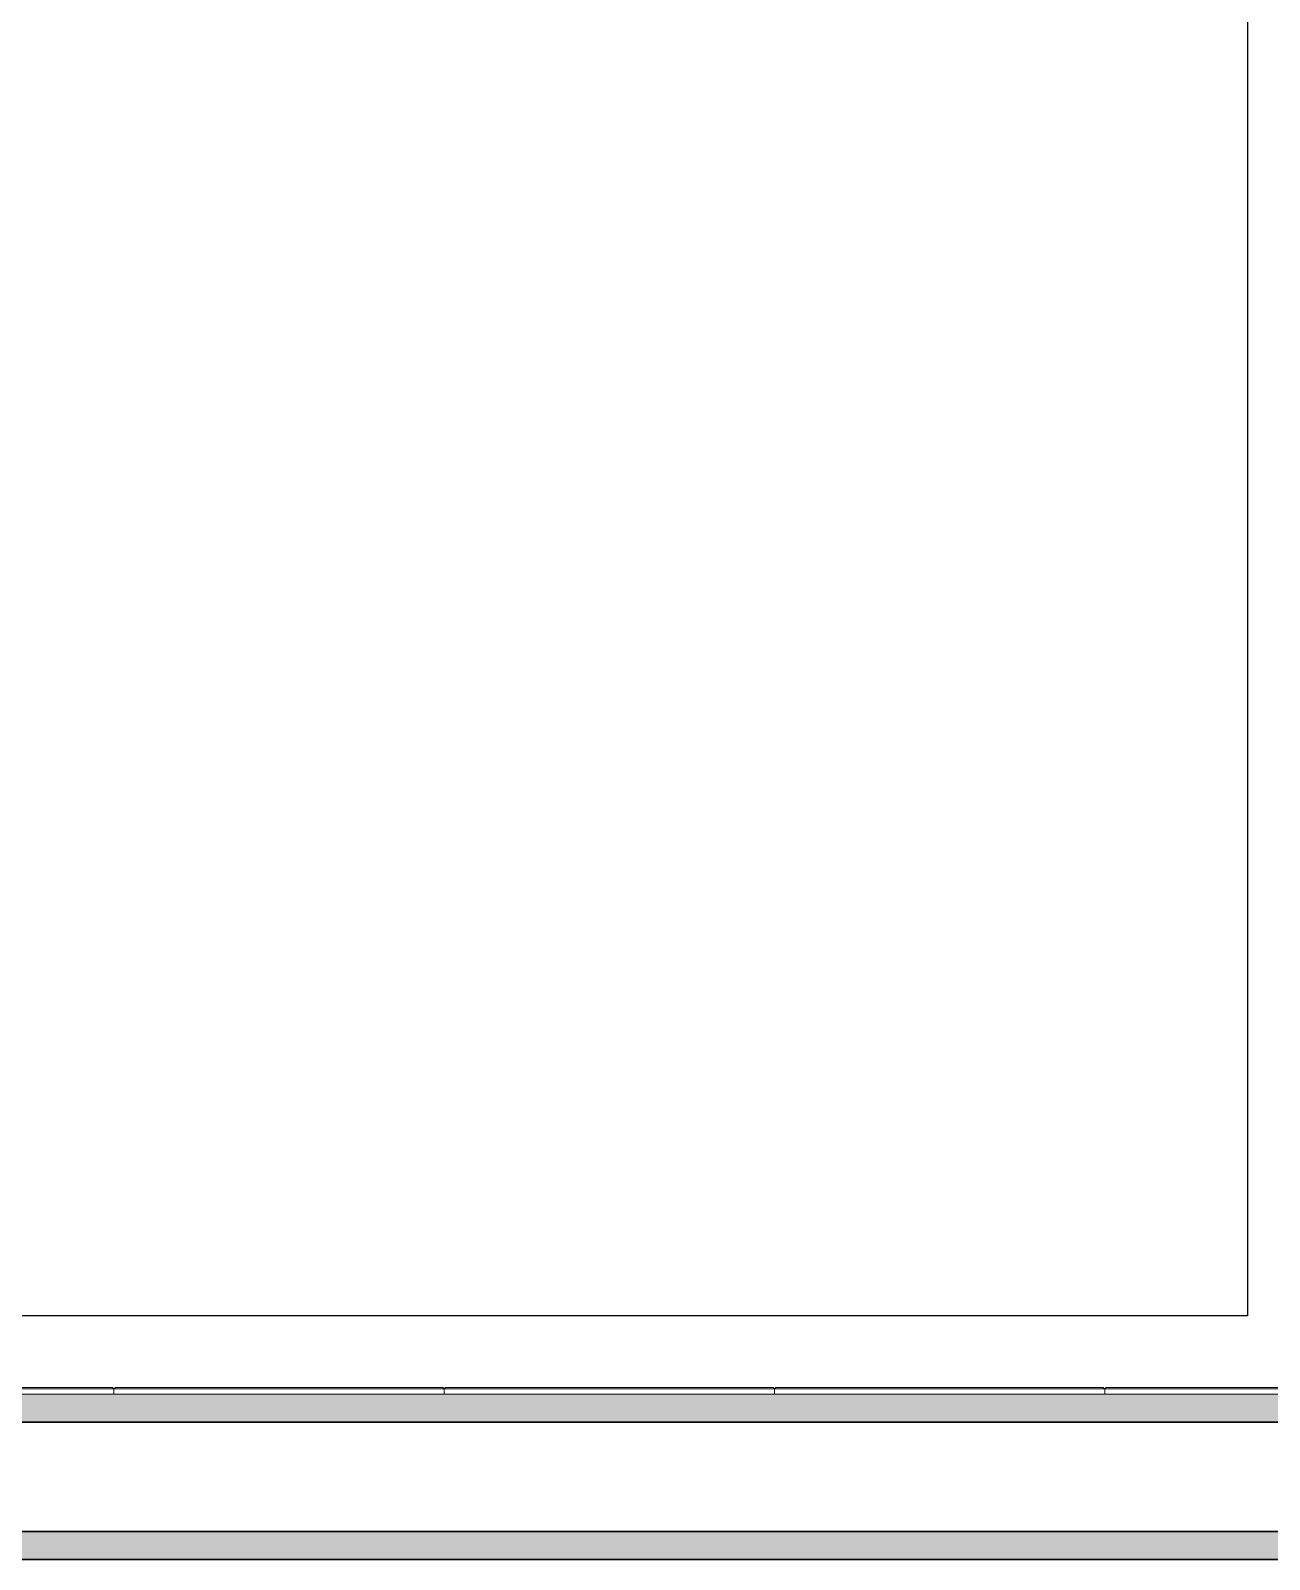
# Model space of a CAD drawing. Header units: millimetres. Extents: x 155927 to 295199, y -4084 to 97293.
# Drawn here: x 212072 to 216573, y 15108 to 20664 of the extents above; entities that cross this region are included whole.
import ezdxf

# ---------------------------------------------------------------- set-up
doc = ezdxf.new("R2010")
doc.units = ezdxf.units.MM
doc.header["$MEASUREMENT"] = 0
doc.layers.get('0').update_dxf_attribs({"linetype": 'CONTINUOUS'})
for name, color, linetype, lineweight in [('A-GENM', 8, 'CONTINUOUS', 9), ('A-WALL-PATT', 7, 'CONTINUOUS', 9), ('I-WALL', 7, 'CONTINUOUS', 9)]:
    doc.layers.add(name, color=color, linetype=linetype, lineweight=lineweight)

msp = doc.modelspace()

# ---------------------------------------------------------------- hatches: boundary and pattern name
at = {"layer": 'A-WALL-PATT'}
for points in [[(218904.3, 15606.6), (219005.3, 15606.6), (219005.3, 15707.6), (201930.8, 15707.6), (201930.8, 15606.6), (217998.8, 15606.6)], [(210566.9, 15107.6), (218904.3, 15107.6), (218904.3, 15208.6), (203912.8, 15208.6), (203912.8, 15107.6), (209366.2, 15107.6)]]:
    msp.add_hatch(color=256, dxfattribs=at).paths.add_polyline_path(points, flags=0)

# ---------------------------------------------------------------- linework, layer by layer
for p, q in [((216493.8, 24715.7), (216493.8, 15993)), ((216493.8, 15993), (203804.1, 15993))]:
    msp.add_line(p, q)
at = {"layer": 'A-GENM'}
for p, q in [((212374.8, 15727.6), (211174.8, 15727.6)), ((211179.8, 15732.6), (212369.8, 15732.6)), ((212369.8, 15732.6), (212374.8, 15727.6)), ((212374.8, 15727.6), (212379.8, 15732.6)), ((213574.8, 15727.6), (212374.8, 15727.6)), ((212374.8, 15727.6), (212374.8, 15707.6)), ((212374.8, 15707.6), (212374.8, 15727.6)), ((212379.8, 15732.6), (213569.8, 15732.6)), ((213569.8, 15732.6), (213574.8, 15727.6)), ((213574.8, 15727.6), (213579.8, 15732.6)), ((214774.8, 15727.6), (213574.8, 15727.6)), ((213574.8, 15727.6), (213574.8, 15707.6)), ((213574.8, 15707.6), (213574.8, 15727.6)), ((213579.8, 15732.6), (214769.8, 15732.6)), ((214769.8, 15732.6), (214774.8, 15727.6)), ((214774.8, 15727.6), (214779.8, 15732.6)), ((215974.8, 15727.6), (214774.8, 15727.6)), ((214774.8, 15727.6), (214774.8, 15707.6)), ((214774.8, 15707.6), (214774.8, 15727.6)), ((214779.8, 15732.6), (215969.8, 15732.6)), ((215969.8, 15732.6), (215974.8, 15727.6)), ((215974.8, 15727.6), (215979.8, 15732.6)), ((217174.8, 15727.6), (215974.8, 15727.6)), ((215974.8, 15727.6), (215974.8, 15707.6)), ((215974.8, 15707.6), (215974.8, 15727.6)), ((215979.8, 15732.6), (217169.8, 15732.6)), ((212374.8, 15707.6), (211174.8, 15707.6)), ((213574.8, 15707.6), (212374.8, 15707.6)), ((214774.8, 15707.6), (213574.8, 15707.6)), ((215974.8, 15707.6), (214774.8, 15707.6)), ((217174.8, 15707.6), (215974.8, 15707.6))]:
    msp.add_line(p, q, dxfattribs=at)
at = {"layer": 'I-WALL', "lineweight": 30}
for p, q in [((201930.8, 15606.6), (218904.3, 15606.6)), ((218904.3, 15208.6), (203912.8, 15208.6)), ((203912.8, 15107.6), (218904.3, 15107.6))]:
    msp.add_line(p, q, dxfattribs=at)

doc.saveas('drawing.dxf')
